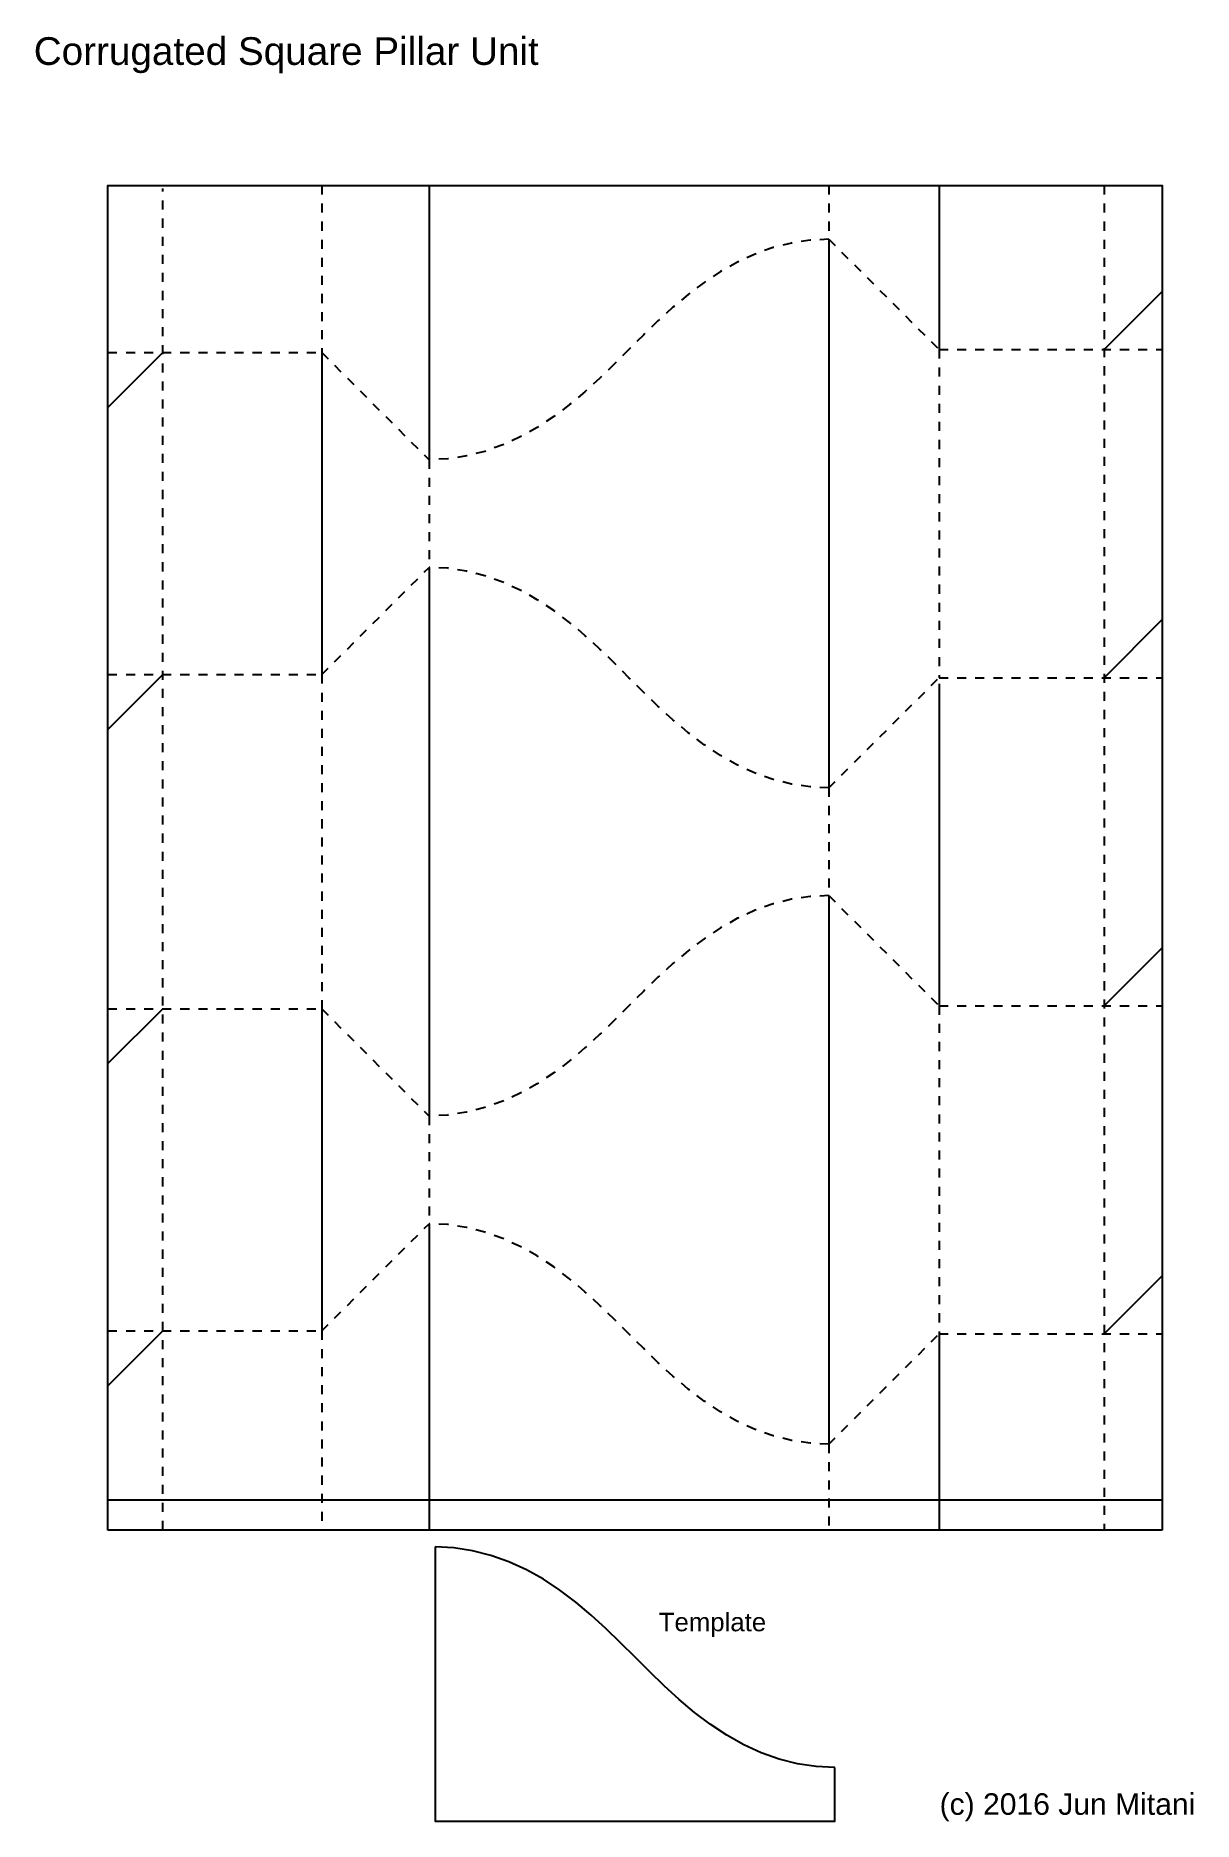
# Model space of a CAD drawing. Extents: x 11 to 192, y -288 to -9.
import ezdxf

# ---------------------------------------------------------------- set-up
doc = ezdxf.new("R2010")
doc.units = 0
for name, pattern in [('AI-LINETYPE-1', [2.822222, 1.411111, -1.411111]), ('AI-LINETYPE-10', [2.822222, 1.411111, -1.411111]), ('AI-LINETYPE-11', [2.822222, 1.411111, -1.411111]), ('AI-LINETYPE-12', [2.822222, 1.411111, -1.411111]), ('AI-LINETYPE-13', [2.822222, 1.411111, -1.411111]), ('AI-LINETYPE-14', [2.822222, 1.411111, -1.411111]), ('AI-LINETYPE-15', [2.822222, 1.411111, -1.411111]), ('AI-LINETYPE-16', [2.822222, 1.411111, -1.411111]), ('AI-LINETYPE-17', [2.822222, 1.411111, -1.411111]), ('AI-LINETYPE-18', [2.822222, 1.411111, -1.411111]), ('AI-LINETYPE-19', [2.822222, 1.411111, -1.411111]), ('AI-LINETYPE-2', [2.822222, 1.411111, -1.411111]), ('AI-LINETYPE-20', [2.822222, 1.411111, -1.411111]), ('AI-LINETYPE-21', [2.822222, 1.411111, -1.411111]), ('AI-LINETYPE-22', [2.822222, 1.411111, -1.411111]), ('AI-LINETYPE-23', [2.822222, 1.411111, -1.411111]), ('AI-LINETYPE-24', [2.822222, 1.411111, -1.411111]), ('AI-LINETYPE-25', [2.822222, 1.411111, -1.411111]), ('AI-LINETYPE-26', [2.822222, 1.411111, -1.411111]), ('AI-LINETYPE-27', [2.822222, 1.411111, -1.411111]), ('AI-LINETYPE-28', [2.822222, 1.411111, -1.411111]), ('AI-LINETYPE-29', [2.822222, 1.411111, -1.411111]), ('AI-LINETYPE-3', [2.822222, 1.411111, -1.411111]), ('AI-LINETYPE-30', [2.822222, 1.411111, -1.411111]), ('AI-LINETYPE-31', [2.822222, 1.411111, -1.411111]), ('AI-LINETYPE-32', [2.822222, 1.411111, -1.411111]), ('AI-LINETYPE-33', [2.822222, 1.411111, -1.411111]), ('AI-LINETYPE-34', [2.822222, 1.411111, -1.411111]), ('AI-LINETYPE-4', [2.822222, 1.411111, -1.411111]), ('AI-LINETYPE-5', [2.822222, 1.411111, -1.411111]), ('AI-LINETYPE-6', [2.822222, 1.411111, -1.411111]), ('AI-LINETYPE-7', [2.822222, 1.411111, -1.411111]), ('AI-LINETYPE-8', [2.822222, 1.411111, -1.411111]), ('AI-LINETYPE-9', [2.822222, 1.411111, -1.411111])]:
    doc.linetypes.add(name, pattern=pattern)
for name, color, linetype in [('CUTLINE', 7, 'CONTINUOUS'), ('MOUNTAINLINE', 7, 'CONTINUOUS'), ('TEXT', 7, 'CONTINUOUS'), ('VALLEYLINE', 7, 'CONTINUOUS')]:
    doc.layers.add(name, color=color, linetype=linetype)

# ---------------------------------------------------------------- blocks, each defined once
blk = doc.blocks.new('BLOCK_2')
at = {"layer": 'CUTLINE', "color": 7}
blk.add_lwpolyline([(136.19, -279.21), (133.26, -279.06), (130.36, -278.63), (127.5, -277.9), (124.69, -276.91), (121.96, -275.66), (119.3, -274.17), (116.74, -272.48), (114.26, -270.61), (111.86, -268.59), (109.53, -266.46), (107.25, -264.25), (105, -262.01), (102.75, -259.76), (100.47, -257.56), (98.14, -255.43), (95.74, -253.41), (93.26, -251.54), (90.7, -249.84), (88.05, -248.36), (85.31, -247.11), (82.5, -246.12), (79.64, -245.39), (76.74, -244.95), (73.82, -244.81)], dxfattribs=at)
blk = doc.blocks.new('BLOCK_3')
at = {"layer": 'VALLEYLINE', "color": 7}
for points in [[(72.85, -194.37), (72.85, -242.16)], [(72.85, -242.16), (72.85, -242.16)]]:
    blk.add_lwpolyline(points, dxfattribs=at)
blk = doc.blocks.new('BLOCK_4')
at = {"layer": 'VALLEYLINE', "color": 7}
blk.add_lwpolyline([(135.22, -143.17), (135.22, -228.77)], dxfattribs=at)
blk = doc.blocks.new('BLOCK_5')
at = {"layer": 'VALLEYLINE', "color": 7}
blk.add_lwpolyline([(72.85, -91.97), (72.85, -177.57)], dxfattribs=at)
blk = doc.blocks.new('BLOCK_6')
at = {"layer": 'VALLEYLINE', "color": 7}
blk.add_lwpolyline([(135.22, -40.76), (135.22, -126.37)], dxfattribs=at)
blk = doc.blocks.new('BLOCK_7')
at = {"layer": 'MOUNTAINLINE', "color": 7, "linetype": 'AI-LINETYPE-1'}
blk.add_lwpolyline([(152.43, -160.37), (187.24, -160.37)], dxfattribs=at)
blk = doc.blocks.new('BLOCK_8')
at = {"layer": 'MOUNTAINLINE', "color": 7, "linetype": 'AI-LINETYPE-2'}
blk.add_lwpolyline([(152.43, -211.57), (187.24, -211.57)], dxfattribs=at)
blk = doc.blocks.new('BLOCK_9')
at = {"layer": 'MOUNTAINLINE', "color": 7, "linetype": 'AI-LINETYPE-3'}
blk.add_lwpolyline([(152.43, -109.17), (187.24, -109.17)], dxfattribs=at)
blk = doc.blocks.new('BLOCK_10')
at = {"layer": 'MOUNTAINLINE', "color": 7, "linetype": 'AI-LINETYPE-4'}
blk.add_lwpolyline([(152.43, -57.97), (187.24, -57.97)], dxfattribs=at)
blk = doc.blocks.new('BLOCK_11')
at = {"layer": 'MOUNTAINLINE', "color": 7, "linetype": 'AI-LINETYPE-5'}
blk.add_lwpolyline([(22.76, -211.1), (56.12, -211.1)], dxfattribs=at)
blk = doc.blocks.new('BLOCK_12')
at = {"layer": 'MOUNTAINLINE', "color": 7, "linetype": 'AI-LINETYPE-6'}
blk.add_lwpolyline([(22.76, -108.69), (56.12, -108.69)], dxfattribs=at)
blk = doc.blocks.new('BLOCK_13')
at = {"layer": 'MOUNTAINLINE', "color": 7, "linetype": 'AI-LINETYPE-7'}
blk.add_lwpolyline([(22.76, -160.84), (56.12, -160.84)], dxfattribs=at)
blk = doc.blocks.new('BLOCK_14')
at = {"layer": 'MOUNTAINLINE', "color": 7, "linetype": 'AI-LINETYPE-8'}
blk.add_lwpolyline([(22.76, -58.44), (56.12, -58.44)], dxfattribs=at)
blk = doc.blocks.new('BLOCK_15')
at = {"layer": 'MOUNTAINLINE', "color": 7, "linetype": 'AI-LINETYPE-9'}
blk.add_lwpolyline([(31.31, -242.16), (31.31, -32.85)], dxfattribs=at)
blk = doc.blocks.new('BLOCK_16')
at = {"layer": 'MOUNTAINLINE', "color": 7, "linetype": 'AI-LINETYPE-11'}
blk.add_lwpolyline([(178.18, -32.37), (178.18, -242.16)], dxfattribs=at)
at = {"layer": 'MOUNTAINLINE', "color": 7, "linetype": 'AI-LINETYPE-10'}
blk.add_lwpolyline([(178.18, -242.16), (178.18, -242.16)], dxfattribs=at)
blk = doc.blocks.new('BLOCK_17')
at = {"layer": 'MOUNTAINLINE', "color": 7, "linetype": 'AI-LINETYPE-12'}
blk.add_lwpolyline([(152.43, -57.97), (152.43, -109.17)], dxfattribs=at)
blk = doc.blocks.new('BLOCK_18')
at = {"layer": 'MOUNTAINLINE', "color": 7, "linetype": 'AI-LINETYPE-13'}
blk.add_lwpolyline([(56.12, -108.69), (56.12, -160.84)], dxfattribs=at)
blk = doc.blocks.new('BLOCK_19')
at = {"layer": 'MOUNTAINLINE', "color": 7, "linetype": 'AI-LINETYPE-14'}
blk.add_lwpolyline([(152.43, -160.37), (152.43, -211.57)], dxfattribs=at)
blk = doc.blocks.new('BLOCK_20')
at = {"layer": 'MOUNTAINLINE', "color": 7, "linetype": 'AI-LINETYPE-15'}
blk.add_lwpolyline([(56.12, -32.37), (56.12, -58.44)], dxfattribs=at)
blk = doc.blocks.new('BLOCK_21')
at = {"layer": 'MOUNTAINLINE', "color": 7, "linetype": 'AI-LINETYPE-16'}
blk.add_lwpolyline([(56.12, -211.1), (56.12, -242.16)], dxfattribs=at)
blk = doc.blocks.new('BLOCK_22')
at = {"layer": 'MOUNTAINLINE', "color": 7, "linetype": 'AI-LINETYPE-17'}
blk.add_lwpolyline([(72.85, -177.57), (72.85, -194.37)], dxfattribs=at)
blk = doc.blocks.new('BLOCK_23')
at = {"layer": 'MOUNTAINLINE', "color": 7, "linetype": 'AI-LINETYPE-19'}
blk.add_lwpolyline([(135.22, -228.77), (135.22, -242.16)], dxfattribs=at)
at = {"layer": 'MOUNTAINLINE', "color": 7, "linetype": 'AI-LINETYPE-18'}
blk.add_lwpolyline([(135.22, -242.16), (135.22, -242.16)], dxfattribs=at)
blk = doc.blocks.new('BLOCK_24')
at = {"layer": 'MOUNTAINLINE', "color": 7, "linetype": 'AI-LINETYPE-20'}
blk.add_lwpolyline([(72.85, -75.17), (72.85, -91.97)], dxfattribs=at)
blk = doc.blocks.new('BLOCK_25')
at = {"layer": 'MOUNTAINLINE', "color": 7, "linetype": 'AI-LINETYPE-21'}
blk.add_lwpolyline([(135.22, -126.37), (135.22, -143.17)], dxfattribs=at)
blk = doc.blocks.new('BLOCK_26')
at = {"layer": 'MOUNTAINLINE', "color": 7, "linetype": 'AI-LINETYPE-23'}
blk.add_lwpolyline([(135.22, -228.77), (132.3, -228.62), (129.4, -228.18), (126.54, -227.46), (123.73, -226.47), (121, -225.22), (118.34, -223.73), (115.78, -222.04), (113.3, -220.17), (110.9, -218.15), (108.57, -216.02), (106.29, -213.81), (104.04, -211.57), (101.79, -209.32), (99.51, -207.12), (97.18, -204.98), (94.78, -202.97), (92.3, -201.1), (89.74, -199.4), (87.08, -197.92), (84.35, -196.67), (81.54, -195.68), (78.68, -194.95), (75.78, -194.51), (72.85, -194.37)], dxfattribs=at)
blk = doc.blocks.new('BLOCK_27')
at = {"layer": 'MOUNTAINLINE', "color": 7, "linetype": 'AI-LINETYPE-24'}
blk.add_lwpolyline([(135.22, -228.77), (152.43, -211.57)], dxfattribs=at)
blk = doc.blocks.new('BLOCK_28')
at = {"layer": 'MOUNTAINLINE', "color": 7, "linetype": 'AI-LINETYPE-25'}
blk.add_lwpolyline([(135.22, -126.37), (132.3, -126.22), (129.4, -125.78), (126.54, -125.06), (123.73, -124.06), (121, -122.82), (118.34, -121.33), (115.78, -119.64), (113.3, -117.77), (110.9, -115.75), (108.57, -113.62), (106.29, -111.41), (104.04, -109.17), (101.79, -106.92), (99.51, -104.71), (97.18, -102.58), (94.78, -100.57), (92.3, -98.69), (89.74, -97), (87.08, -95.52), (84.35, -94.27), (81.54, -93.27), (78.68, -92.55), (75.78, -92.11), (72.85, -91.97)], dxfattribs=at)
blk = doc.blocks.new('BLOCK_29')
at = {"layer": 'MOUNTAINLINE', "color": 7, "linetype": 'AI-LINETYPE-26'}
blk.add_lwpolyline([(135.22, -126.37), (152.43, -109.17)], dxfattribs=at)
blk = doc.blocks.new('BLOCK_30')
at = {"layer": 'MOUNTAINLINE', "color": 7, "linetype": 'AI-LINETYPE-27'}
blk.add_lwpolyline([(56.12, -160.84), (72.85, -177.57)], dxfattribs=at)
blk = doc.blocks.new('BLOCK_31')
at = {"layer": 'MOUNTAINLINE', "color": 7, "linetype": 'AI-LINETYPE-28'}
blk.add_lwpolyline([(135.22, -143.17), (132.3, -143.31), (129.4, -143.75), (126.54, -144.47), (123.73, -145.47), (121, -146.72), (118.34, -148.2), (115.78, -149.9), (113.3, -151.77), (110.9, -153.78), (108.57, -155.92), (106.29, -158.12), (104.04, -160.37), (101.79, -162.61), (99.51, -164.82), (97.18, -166.95), (94.78, -168.97), (92.3, -170.84), (89.74, -172.53), (87.08, -174.02), (84.35, -175.27), (81.54, -176.26), (78.68, -176.98), (75.78, -177.42), (72.85, -177.57)], dxfattribs=at)
blk = doc.blocks.new('BLOCK_32')
at = {"layer": 'MOUNTAINLINE', "color": 7, "linetype": 'AI-LINETYPE-29'}
blk.add_lwpolyline([(135.22, -143.17), (152.43, -160.37)], dxfattribs=at)
blk = doc.blocks.new('BLOCK_33')
at = {"layer": 'MOUNTAINLINE', "color": 7, "linetype": 'AI-LINETYPE-30'}
blk.add_lwpolyline([(56.12, -58.44), (72.85, -75.17)], dxfattribs=at)
blk = doc.blocks.new('BLOCK_34')
at = {"layer": 'MOUNTAINLINE', "color": 7, "linetype": 'AI-LINETYPE-31'}
blk.add_lwpolyline([(135.22, -40.76), (132.3, -40.91), (129.4, -41.35), (126.54, -42.07), (123.73, -43.07), (121, -44.32), (118.34, -45.8), (115.78, -47.49), (113.3, -49.37), (110.9, -51.38), (108.57, -53.51), (106.29, -55.72), (104.04, -57.97), (101.79, -60.21), (99.51, -62.42), (97.18, -64.55), (94.78, -66.57), (92.3, -68.44), (89.74, -70.13), (87.08, -71.61), (84.35, -72.86), (81.54, -73.86), (78.68, -74.58), (75.78, -75.02), (72.85, -75.17)], dxfattribs=at)
blk = doc.blocks.new('BLOCK_35')
at = {"layer": 'MOUNTAINLINE', "color": 7, "linetype": 'AI-LINETYPE-32'}
blk.add_lwpolyline([(135.22, -40.76), (152.43, -57.97)], dxfattribs=at)
blk = doc.blocks.new('BLOCK_36')
at = {"layer": 'MOUNTAINLINE', "color": 7, "linetype": 'AI-LINETYPE-33'}
blk.add_lwpolyline([(56.12, -211.1), (72.85, -194.37)], dxfattribs=at)
blk = doc.blocks.new('BLOCK_37')
at = {"layer": 'MOUNTAINLINE', "color": 7, "linetype": 'AI-LINETYPE-34'}
blk.add_lwpolyline([(56.12, -108.69), (72.85, -91.97)], dxfattribs=at)

msp = doc.modelspace()

# ---------------------------------------------------------------- linework, layer by layer
at = {"layer": 'CUTLINE', "color": 7}
for points in [[(22.76, -242.16), (22.76, -32.37), (187.24, -32.37), (187.24, -242.16)], [(187.24, -242.16), (22.76, -242.16)], [(73.82, -244.81), (73.82, -287.61), (136.19, -287.61), (136.19, -279.21)]]:
    msp.add_lwpolyline(points, dxfattribs=at)
at = {"layer": 'MOUNTAINLINE', "color": 7, "linetype": 'AI-LINETYPE-22'}
msp.add_lwpolyline([(135.22, -32.37), (135.22, -40.76)], dxfattribs=at)
at = {"layer": 'MOUNTAINLINE', "color": 7}
msp.add_lwpolyline([(187.24, -237.5), (22.76, -237.5)], dxfattribs=at)
at = {"layer": 'VALLEYLINE', "color": 7}
for points in [[(72.85, -32.37), (72.85, -75.17)], [(152.43, -32.37), (152.43, -57.97)], [(178.18, -57.97), (187.24, -48.91)], [(31.31, -58.44), (22.76, -66.99)], [(56.12, -58.44), (56.12, -108.69)], [(178.18, -109.17), (187.24, -100.11)], [(31.31, -108.69), (22.76, -117.24)], [(152.43, -110.11), (152.43, -160.37)], [(178.18, -160.37), (187.24, -151.31)], [(31.31, -160.84), (22.76, -169.39)], [(56.12, -160.84), (56.12, -211.1)], [(178.18, -211.57), (187.24, -202.51)], [(31.31, -211.1), (22.76, -219.64)], [(152.43, -211.57), (152.43, -242.16)]]:
    msp.add_lwpolyline(points, dxfattribs=at)

# ---------------------------------------------------------------- block references
at = {"layer": 'CUTLINE'}
msp.add_blockref('BLOCK_2', (0, 0), dxfattribs=at)
at = {"layer": 'MOUNTAINLINE'}
for name in ['BLOCK_15', 'BLOCK_20', 'BLOCK_16', 'BLOCK_34', 'BLOCK_35', 'BLOCK_14', 'BLOCK_33', 'BLOCK_10', 'BLOCK_17', 'BLOCK_24', 'BLOCK_37', 'BLOCK_28', 'BLOCK_12', 'BLOCK_18', 'BLOCK_29', 'BLOCK_9', 'BLOCK_25', 'BLOCK_31', 'BLOCK_32', 'BLOCK_13', 'BLOCK_30', 'BLOCK_7', 'BLOCK_19', 'BLOCK_22', 'BLOCK_36', 'BLOCK_26', 'BLOCK_11', 'BLOCK_21', 'BLOCK_27', 'BLOCK_8', 'BLOCK_23']:
    msp.add_blockref(name, (0, 0), dxfattribs=at)
at = {"layer": 'VALLEYLINE'}
for name in ['BLOCK_6', 'BLOCK_5', 'BLOCK_4', 'BLOCK_3']:
    msp.add_blockref(name, (0, 0), dxfattribs=at)

# ---------------------------------------------------------------- texts
at = {"layer": 'TEXT', "color": 7, "attachment_point": 7}
for s, insert, char_height in [('\\fArial|b0|i0|c0|p34;\\W1;Corrugated Square Pillar Unit', (11.19, -14.86), 4.318), ('\\fArial|b0|i0|c0|p34;\\W1;Template', (108.69, -258.83), 2.8787), ('\\fArial|b0|i0|c0|p34;\\W1;(c) 2016 Jun Mitani', (152.51, -287.61), 3.3584)]:
    msp.add_mtext(s, dxfattribs=dict(at, insert=insert, char_height=char_height))

doc.saveas('drawing.dxf')
